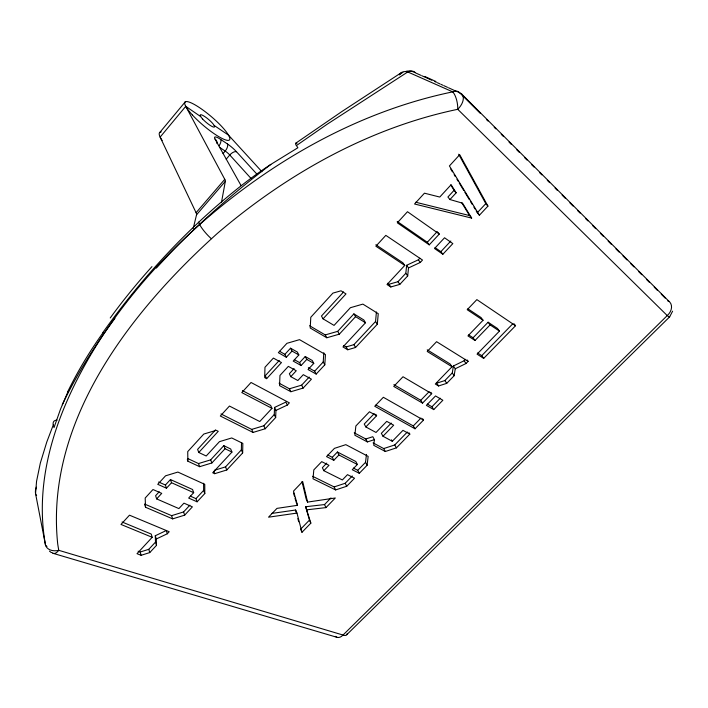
<?xml version="1.0" encoding="UTF-8"?>
<svg xmlns="http://www.w3.org/2000/svg" width="708" height="708" viewBox="0 0 708 708"><rect width="100%" height="100%" fill="white"/><g stroke="black" fill="none" stroke-linecap="round" stroke-linejoin="round"><path stroke-width="1.06" d="M187.717 458.527L198.488 463.554L210.683 459.855L223.817 445.651L230.693 448.987L231.95 452.067L212.71 472.767L214.674 473.687L226.772 469.979L242.658 452.943L241.375 449.872L241.508 442.465M242.658 452.943L242.835 443.403L231.737 437.951L219.445 441.659L206.205 455.996L198.78 452.483L197.612 449.368L215.524 429.871M275.669 417.534L274.279 414.543L274.536 407.436L285.873 402.091L287.306 405.065L275.934 410.419L275.669 417.534L265.208 428.756L253.03 432.438L220.321 416.021L229.445 406.056L259.756 421.534L271.996 408.357L270.606 405.374L242.41 390.604M305.245 356.522L306.768 359.407L301.112 365.523L299.608 362.62L305.245 356.522L312.246 360.487L313.786 363.372L308.051 369.541L316.184 374.081L324.804 364.841L323.237 361.965L323.813 352.717M324.804 364.841L325.45 354.558L299.528 339.654L286.917 343.318L278.359 352.664L286.342 357.257L292.023 351.079L290.537 348.194L284.873 354.354L286.342 357.257M309.573 325.733L325.22 334.919L337.689 331.353L353.885 313.883L363.815 319.954L365.523 322.742L342.946 346.947L347.761 349.77L355.566 347.469L377.302 324.264L375.567 321.485L376.417 311.971M377.302 324.264L378.258 313.671L362.885 304.113L350.38 307.714L334.043 325.397L323.06 318.839L321.459 316.025L343.584 291.953M387.488 283.288L389.002 284.262L397.984 281.696L405.826 273.27L406.649 265.279L418.375 259.792L419.853 258.208M375.868 244.764L402.887 262.774L404.755 265.438L387.019 284.527L390.807 286.97L399.816 284.386L407.684 275.943L408.516 267.943L406.649 265.279M337.406 452.005L338.92 454.978L333.804 460.306L332.309 457.315L337.406 452.005L355.814 461.51L357.363 464.475L352.274 469.723L359.301 473.307L367.107 465.271L365.54 462.315L366.461 454.412M367.107 465.271L368.16 456.377L345.814 444.659L334.441 448.359L326.538 456.598L333.804 460.306M354.239 432.818L365.788 438.987L372.806 436.703L374.417 439.633L373.727 445.305L385.329 451.492L396.418 447.863L409.808 434.128L408.959 432.685M453.394 365.992L455.262 368.762L454.147 375.709L446.73 383.347L438.571 385.966L436.748 383.161L444.889 380.559L452.288 372.93L453.394 365.992L464.121 360.744L465.51 359.31M221.471 202.391L225.339 181.301A13.133 3.027 40.6 0 0 224.772 179.319L185.753 106.333L160.132 137.104L196.089 212.71A13.018 3.443 40.5 0 1 196.541 214.79L193.142 228.764M67.986 391.648L60.569 409.038L54.003 427.614L53.33 424.827L46.772 442.04L40.338 463.041L36.559 481.298L35.55 493.591L45.454 544.797A11.824 4.407 -14.6 0 0 46.985 546.417M62.277 404.719C76.845 374.258 94.801 345.495 114.9 318.388M672.6 311.175L669.618 316.901L346.778 634.678M102.899 332.495C142.689 276.456 190.001 225.418 244.366 183.257A318.963 227.011 -31.5 0 1 270.598 164.566L297.873 147.751L296.422 145.574L327.025 124.325L407.764 71.959A12.815 8.301 -64.6 0 1 415.676 72.986L421.012 75.367M159.964 132.263L185.284 101.802M223.047 153.592L225.197 151.07A5.903 2.903 -56.7 0 0 227.383 143.91L220.648 139.414A11.903 2.496 40.6 0 0 215.073 139.131A5.991 5.106 -28.9 0 1 216.993 143.574M226.188 159.203L229.781 154.999A5.894 2.92 -42.4 0 1 236.507 151.751L256.491 173.681M196.089 212.71L224.772 179.319M196.541 214.79L225.339 181.301M156.379 268.058C191.054 229.896 229.826 195.612 270.845 164.433M279.271 360.452L265.261 375.718L266.659 378.665L281.465 362.567L273.385 358.089L264.978 367.266L264.677 377.594L266.659 378.665M159.238 491.75L155.61 495.697L156.645 498.901L178.885 508.592L183.947 503.149L192.39 506.857L184.673 515.141L172.663 518.867L145.547 507.264L144.804 504.839M166.477 488.21L165.415 485.024L170.451 479.546L192.558 489.502L193.682 492.662L188.664 498.069L197.098 501.813L204.798 493.547L204.762 484.343L177.885 472.068L165.53 475.829L157.742 484.325L166.477 488.21L171.522 482.723L170.451 479.546M198.78 452.483L218.25 431.314L216.241 430.322L203.798 434.048L187.735 451.589L187.868 461.2L199.647 466.687L211.878 462.961L225.056 448.73L223.817 445.651M156.645 498.901L161.734 493.37L152.981 489.52L145.184 498.034L145.547 507.264M323.06 318.839L346 293.9L341.017 290.802L332.91 293.112L310.794 317.264L310.21 328.025L326.813 337.76L339.318 334.176L355.575 316.662L353.885 313.883M290.537 348.194L297.369 352.053L298.865 354.947L293.201 361.098L301.112 365.523M450.731 184.93L454.076 190.328L447.907 197.019L449.952 199.532L462.572 203.187L471.661 218.099L414.543 204.001L424.455 193.187L439.756 197.054L451.129 184.717L456.156 192.824L449.952 199.532M294.094 368.585L289.333 373.736L290.802 376.665L297.847 380.523L303.298 374.665L311.44 379.178L303.13 388.081L290.882 391.728L279.571 385.63L279.961 375.444L288.333 366.372L296.263 370.762L290.802 376.665M122.086 522L151.22 534.062L152.211 537.31L137.016 553.674L141.113 555.302L149.751 552.585L156.503 545.346L156.291 538.992L155.282 535.744L166.265 530.54L167.3 533.77L156.291 538.992M437.96 232.348L439.279 234.074L429.243 244.862L427.296 242.26L437.296 231.489M138.113 551.205L140.157 552.028L148.777 549.32L155.503 542.098L155.282 535.744M144.556 504.034L171.61 515.654L183.584 511.946L189.877 505.185M197.098 501.813L195.966 498.644L203.647 490.396L203.612 483.245M214.489 470.254L225.542 466.882L241.375 449.872M220.993 413.941L251.712 429.402L263.854 425.738L274.279 414.543M279.085 383.187L289.43 388.781L301.643 385.152L309.175 377.072M316.184 374.081L314.653 371.187L323.237 361.965M167.3 533.77L169.203 531.726L129.484 515.176L120.988 524.442L152.211 537.31M287.306 405.065L289.36 402.861L251.039 382.488L241.791 392.577L271.996 408.357M408.516 267.943L420.286 262.438L422.508 260.048L385.816 235.366L375.877 246.216L404.755 265.438M343.725 345.513L346.132 346.929L353.911 344.646L375.567 321.485M442.854 254.261L434.526 248.508L444.544 237.773L452.837 243.605L442.854 254.261L440.88 251.65L450.828 241.012M479.405 215.232L449.412 165.946L459.713 154.707L487.936 206.125L479.405 215.232L477.298 212.71L485.794 203.63L458.651 154.22M326.769 463.085L322.361 467.678L323.83 470.687L342.362 479.953L347.486 474.661L354.531 478.219L346.708 486.263L335.627 489.927L313.024 478.82L313.803 469.9L321.715 461.643L328.99 465.315L323.83 470.687M374.258 413.596L364.248 424.03L365.85 426.951L376.028 432.464L386.745 421.357L393.675 425.198L382.984 436.243L392.312 441.296L402.967 430.34L409.808 434.128M365.85 426.951L376.612 415.746L375.798 414.295M467.873 308.794L481.059 317.556L483.06 320.237L467.935 335.911L475.015 340.477L490.095 324.901L499.45 331.114L477.059 354.142L483.697 358.381L515.539 325.733L513.999 323.742M468.643 334.911L473.068 337.769L488.095 322.228L497.432 328.432L499.45 331.114M391.241 423.092L381.346 433.331L382.984 436.243M427.234 349.823L450.155 363.992L452.023 366.762L435.305 384.019L438.571 385.966M430.809 392.276L431.703 393.683L422.543 403.118L420.782 400.277L429.154 391.648M305.661 506.733L309.458 520.097L300.626 529.195L301.989 532.274L310.847 523.159L305.661 506.733L324.529 504.565L330.99 497.91M312.573 476.28L334.149 486.918L345.203 483.263L352.292 475.962M359.301 473.307L357.752 470.333L365.54 462.315M307.051 509.795L325.963 507.609L335.327 497.972L307.582 502.096L306.175 499.043L302.006 481.564M455.262 368.762L466.023 363.496L468.112 361.337L467.165 359.965M373.089 442.889L383.701 448.571L394.763 444.951L407.365 432.004M375.966 404.994L413.295 425.924L420.977 418.039M427.375 404.109L431.951 406.773L440.279 398.215M477.608 353L481.75 355.646L512.725 323.848M423.49 420.109L383.347 397.285L374.744 406.268L415.012 428.791L423.49 420.109L422.614 418.676M433.73 409.605L442.854 400.259L435.544 395.949L426.393 405.348L433.73 409.605L431.951 406.773M669.423 316.476A11.293 0.867 42.7 0 1 667.246 315.573L457.749 109.306C368.302 127.998 286.386 174.389 217.374 233.401C131.449 310.626 44.781 420.8 57.702 543.877A314.122 215.285 -28 0 0 58.791 550.32L343.017 635.041A10.293 4.133 48.2 0 0 347.106 633.793M480.166 113.245L459.873 92.969A13.257 7.947 -63.6 0 0 452.731 91.863C358.133 111.457 271.677 161.07 199.665 224.533L192.647 230.879A447.306 298.971 -31.4 0 0 103.678 334.052C63.481 395.489 32.019 470.103 45.454 544.797A11.824 8.496 -15.5 0 0 58.791 550.32A12.001 5.496 -71.6 0 1 51.914 552.47M295.767 143.193L342.061 111.422L401.737 72.411M376.612 415.746L369.461 411.782L355.867 425.977L354.85 435.243L367.381 441.925L374.417 439.633M307.582 502.096L302.679 481.52L293.51 491.095L297.528 505.317L276.961 508.379L268.527 517.185L296.971 513.088L301.989 532.274M271.598 513.45L295.608 510.017L296.971 513.088M415.764 202.24L469.581 215.577L471.661 218.099M53.056 553.329L336.822 637.253M158.636 482.006L165.415 485.024M190.363 496.149L195.966 498.644M421.906 75.765L425.499 77.376M426.402 77.783L431.836 80.225M171.522 482.723L193.682 492.662M424.88 76.526L435.854 81.464M434.579 81.464L436.42 82.296M437.332 82.703L440.102 83.96M441.031 84.376L442.889 85.217M443.819 85.641L447.553 87.341M448.491 87.765L457.005 91.651M457.961 92.093L459.873 92.969A13.302 7.85 -45 0 1 457.749 109.306A13.116 4.894 79.6 0 0 452.731 91.863L407.764 71.959A12.655 8.7 56.6 0 0 399.383 74.898M225.056 448.73L231.95 452.067M327.777 455.005L332.309 457.315M353.372 468.094L357.752 470.333M338.92 454.978L357.363 464.475M294.342 359.664L299.608 362.62M308.343 367.647L314.653 371.187M292.023 351.079L298.865 354.947M306.768 359.407L313.786 363.372M279.563 351.292L284.873 354.354M422.543 403.118L393.745 386.426L403.002 376.753L431.703 393.683M393.887 384.656L420.782 400.277M355.575 316.662L365.523 322.742M452.023 366.762L427.225 351.46L436.588 341.69L468.112 361.337M220.126 147.707L225.197 151.07A5.938 1.266 40.6 0 1 229.773 154.999L251.092 178.522M483.06 320.237L467.209 309.715L476.873 299.617L515.539 325.733M185.753 106.333L200.709 116.608M214.17 125.466L228.445 135.078L261.96 171.743M397.206 221.445L427.296 242.26M435.066 247.632L440.88 251.65M429.243 244.862L397.321 222.808L407.481 211.719L439.279 234.074M49.48 551.134L51.33 552.594M669.06 301.404L461.377 93.766M486.414 119.484L487.971 121.041M494.219 127.281L495.777 128.847M501.246 134.299L503.583 136.644M509.052 142.104L511.388 144.441M516.858 149.901L519.194 152.238M524.663 157.698L527 160.043M531.681 164.716L534.027 167.061M539.487 172.522L541.832 174.858M547.293 180.319L549.638 182.655M555.099 188.116L557.444 190.461M562.125 195.134L565.25 198.258M569.931 202.939L573.055 206.055M577.737 210.736L580.073 213.073M585.543 218.533L587.879 220.878M592.561 225.551L595.685 228.675M600.366 233.357L603.49 236.472M608.172 241.154L611.296 244.269M615.978 248.951L619.102 252.075M623.005 255.969L626.907 259.871M630.81 263.774L633.934 266.889M638.616 271.571L641.74 274.686M646.422 279.368L649.546 282.492M654.227 287.165L657.351 290.289M661.254 294.183L665.157 298.086M485.794 203.63L487.936 206.125M454.076 190.328L456.156 192.824M488.095 322.228L490.095 324.901M418.375 259.792L420.286 262.438M473.068 337.769L475.015 340.477M481.75 355.646L483.697 358.381M405.826 273.27L407.684 275.943M464.121 360.744L466.023 363.496M397.984 281.696L399.816 284.386M452.288 372.93L454.147 375.709M389.002 284.262L390.807 286.97M444.889 380.559L446.73 383.347M450.722 169.07L452.421 171.849M454.12 174.637L455.244 176.496M456.943 179.283L458.076 181.142M459.209 183L463.731 190.425M464.864 192.284L469.386 199.709M470.51 201.568L472.209 204.355M473.909 207.143L475.041 209.002M476.165 210.851L477.298 212.71M461.634 202.541L469.581 215.577M413.295 425.924L415.012 428.791M353.911 344.646L355.566 347.469M337.689 331.353L339.318 334.176M346.132 346.929L347.761 349.77M394.763 444.951L396.418 447.863M391.48 439.845L392.312 441.296M325.22 334.919L326.813 337.76M215.046 139.113L240.986 185.425M383.701 448.571L385.329 451.492M365.788 438.987L367.381 441.925M301.643 385.152L303.13 388.081M345.203 483.263L346.708 486.263M289.43 388.781L290.882 391.728M334.149 486.918L335.627 489.927M324.529 504.565L325.963 507.609M274.536 407.436L275.934 410.419M309.458 520.097L310.847 523.159M263.854 425.738L265.208 428.756M296.156 502.255L297.528 505.317M251.712 429.402L253.03 432.438M225.542 466.882L226.772 469.979M210.683 459.855L211.878 462.961M213.781 471.342L214.674 473.687M198.488 463.554L199.647 466.687M203.647 490.396L204.798 493.547M187.301 459.634L187.868 461.2M183.584 511.946L184.673 515.141M171.61 515.654L172.663 518.867M155.503 542.098L156.503 545.346M148.777 549.32L149.751 552.585M140.157 552.028L141.113 555.302M293.572 493.113L294.431 496.158M295.006 498.193L295.864 501.237M295.608 510.017L296.448 513.212M297.838 518.539L298.679 521.734M211.329 238.684A13.116 2.46 48.4 0 1 199.665 224.533M199.567 224.33A13.116 1.974 46.9 0 1 198.939 221.993M36.648 495.414A11.532 4.867 -12.8 0 1 35.55 493.591A11.514 10.965 -19.7 0 1 36.435 487.175M335.362 636.377A10.328 6.611 -76.9 0 0 343.017 635.041L667.246 315.573A11.133 8.576 -38.7 0 0 668.299 300.856M296.289 145.476A14.558 2.513 41.3 0 1 296.988 143.237M400.144 74.198A12.779 12.124 -19 0 1 402.87 72.402M406.118 71.287A12.779 12.124 -19 0 1 414.799 72.473M667.936 300.909A10.956 7.319 -62.6 0 1 668.334 301.475M110.236 317.963A412.516 215.71 -37.4 0 1 151.963 266.615M53.189 424.765A13.487 6.16 40.9 0 1 57.074 420.163M67.773 391.604A403.896 273.89 -30.2 0 1 103.111 332.583M162.15 140.476A28.975 6.761 40.2 0 1 161.22 131.874M220.648 139.414A5.921 2.885 -56.7 0 1 219.099 145.733M227.383 143.91A11.886 2.478 40.7 0 1 236.499 151.751M192.443 115.059A29.205 5.938 40.3 0 0 229.427 139.963A29.205 5.938 40.3 0 0 199.868 107.882A29.205 5.938 40.3 0 0 192.443 115.059M202.621 119.015A9.346 1.903 40.3 0 0 214.462 126.989A9.346 1.903 40.3 0 0 205.019 116.732A9.346 1.903 40.3 0 0 202.621 119.015"/></g></svg>
